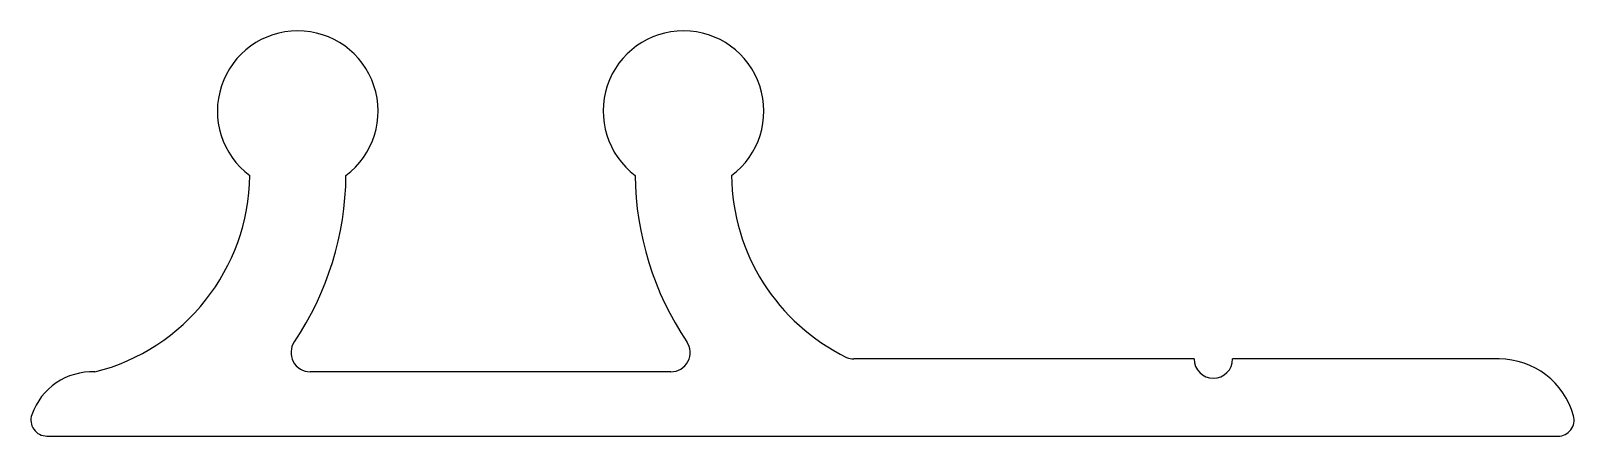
# Model space of a CAD drawing. Extents: x 941.2 to 965.2, y 480.7 to 487.
import ezdxf

# ---------------------------------------------------------------- set-up
doc = ezdxf.new("R2010")
doc.units = 0
doc.layers.get('0').update_dxf_attribs({"linetype": 'CONTINUOUS'})

msp = doc.modelspace()

# ---------------------------------------------------------------- linework, layer by layer
for p, q in [((959.276, 481.935), (953.982, 481.935)), ((964.021, 481.935), (959.876, 481.935)), ((951.139, 481.735), (945.53, 481.735)), ((941.434, 480.735), (964.938, 480.735))]:
    msp.add_line(p, q)
for centre, radius, start, end in [((945.335, 485.789), 1.25, 306.8618, 233.289), ((951.335, 485.789), 1.25, 306.711, 233.1382), ((941.4, 484.825), 3.188, 284.1317, 359.3087), ((941.4, 484.825), 4.685, 325.9568, 359.5537), ((955.269, 484.825), 4.685, 180.4463, 214.0432), ((955.269, 484.825), 3.188, 180.6913, 244.0065), ((945.53, 482.035), 0.3, 145.9568, 270), ((951.139, 482.035), 0.3, 270, 34.0432), ((953.982, 482.185), 0.25, 244.0065, 270), ((959.576, 481.935), 0.3, 180, 0), ((964.021, 480.735), 1.2, 15.2575, 90), ((942.141, 480.735), 1, 87.8653, 160.5288), ((941.434, 480.985), 0.25, 160.5288, 270), ((964.938, 480.985), 0.25, 270, 15.2575)]:
    msp.add_arc(centre, radius, start, end)

doc.saveas('drawing.dxf')
